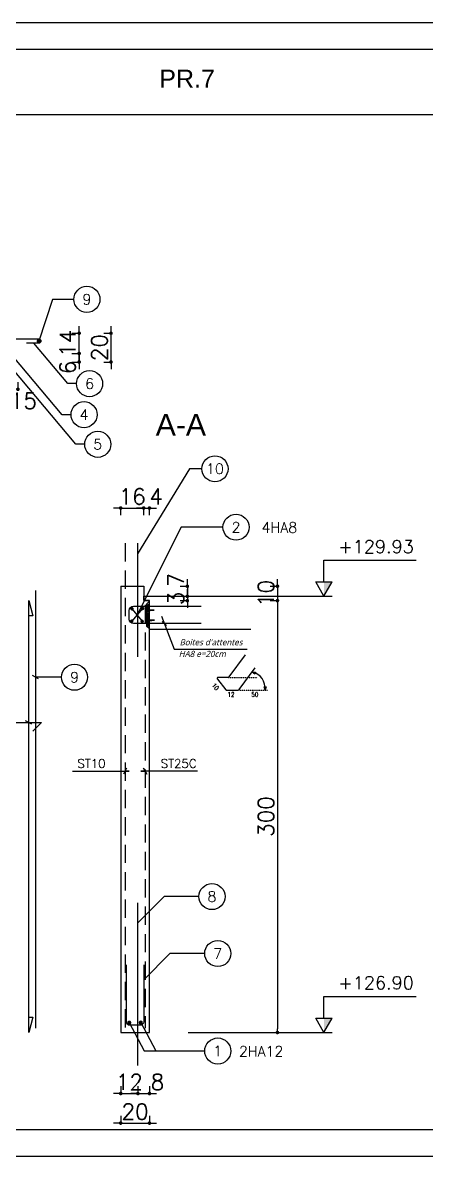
# Model space of a CAD drawing. Header units: millimetres. Extents: x -21776 to 63757, y -7870 to 8483.
# Drawn here: x 51671 to 51951, y -5309 to -4522 of the extents above; entities that cross this region are included whole.
import ezdxf
from ezdxf.enums import TextEntityAlignment as Align

# ---------------------------------------------------------------- set-up
doc = ezdxf.new("R2010")
doc.units = ezdxf.units.MM
doc.header["$PDMODE"] = 34
doc.linetypes.add('CACHEX2', pattern=[19.05, 12.7, -6.35])
doc.linetypes.add('HIDDEN2', pattern=[0.1875, 0.125, -0.0625])
for name, color, linetype in [('COTATION', 1, 'Continuous'), ('GO-CARTOUCHE', 7, 'Continuous'), ('GO-COTATION', 1, 'Continuous'), ('GO-FER-HA', 140, 'Continuous'), ('GO-TEXTE', 9, 'Continuous'), ('GO-TEXTE-ACIER', 3, 'Continuous'), ('GO-TEXTE-FER', 3, 'Continuous'), ('K_ENT_M_Building_PR.35', 7, 'Continuous'), ('préfa v', 2, 'Continuous'), ('STR_ACIER_BAS', 6, 'Continuous'), ('STR_TXT', 102, 'Continuous'), ('STR_VOI-POT', 6, 'Continuous'), ('TEXTE-ACIER', 3, 'Continuous')]:
    doc.layers.add(name, color=color, linetype=linetype)
doc.styles.add('FIN', font='romans.shx')
doc.styles.add('GrDimensions', font='simplex.shx')
doc.styles.add('Lucida', font='')
doc.styles.get("Standard").update_dxf_attribs({"font": 'romans.shx'})
doc.styles.add('TEXTE', font='romans.shx')
doc.styles.add('TEXTEBA', font='ARIAL.TTF')
doc.styles.get('Lucida').set_extended_font_data('Lucida Sans', italic=True)
doc.dimstyles.new('COUPE-20', dxfattribs={"dimscale": 0.5, "dimtxt": 22, "dimasz": 5, "dimexe": 0.05, "dimexo": 0, "dimgap": 5, "dimtad": 1, "dimdsep": 46, "dimtxsty": 'Standard', "dimblk1": 'DOT', "dimblk2": 'DOT', "dimsah": 1, "dimcen": 0, "dimdle": 150, "dimclrd": 1, "dimclre": 1, "dimclrt": 7, "dimadec": 0, "dimazin": 0, "dimtfac": 1, "dimtix": 1, "dimtmove": 2, "dimatfit": 3, "dimldrblk": 'DOT', "dimfxl": 0, "dimtvp": 1, "dimtolj": 1, "dimtzin": 0, "dimarcsym": 0})

# ---------------------------------------------------------------- blocks, each defined once
blk = doc.blocks.new('_DOT')
at = {"color": 0, "linetype": 'ByBlock'}
blk.add_line((-0.5, 0), (-1, 0), dxfattribs=at)
at = {"color": 0, "linetype": 'ByBlock', "const_width": 0.5}
blk.add_lwpolyline([(-0.25, 0, 1), (0.25, 0, 1)], format="xyb", close=True, dxfattribs=at)
blk = doc.blocks.new('*D2144')
at = {"layer": 'DEFPOINTS', "color": 0}
for p in [(51667.57, -4751.26), (51710.13, -4751.26), (51667.57, -4757.26)]:
    blk.add_point(p, dxfattribs=at)
at = {"layer": 'préfa v', "color": 1, "lineweight": -2}
for p, q in [((51710.13, -4748.76), (51710.13, -4746.26)), ((51705.13, -4751.26), (51710.15, -4751.26)), ((51710.13, -4757.26), (51710.13, -4751.26)), ((51705.13, -4757.26), (51710.15, -4757.26)), ((51710.13, -4759.76), (51710.13, -4762.26))]:
    blk.add_line(p, q, dxfattribs=at)
at = {"layer": 'préfa v', "color": 1, "lineweight": -2, "xscale": 2.5, "yscale": 2.5, "zscale": 2.5}
for p, rotation in [((51710.13, -4751.26), 270), ((51710.13, -4757.26), 90)]:
    blk.add_blockref('_DOT', p, dxfattribs=dict(at, rotation=rotation))
at = {"layer": 'préfa v', "color": 7, "insert": (51702.13, -4761.11), "char_height": 11, "attachment_point": 5, "rotation": 90}
blk.add_mtext('\\A1;6', dxfattribs=at)
blk = doc.blocks.new('*D2145')
at = {"layer": 'DEFPOINTS', "color": 0}
for p in [(51645.57, -4737.26), (51710.13, -4737.26), (51667.57, -4751.26)]:
    blk.add_point(p, dxfattribs=at)
at = {"layer": 'préfa v', "color": 1, "lineweight": -2}
for p, q in [((51710.13, -4734.76), (51710.13, -4732.26)), ((51705.13, -4737.26), (51710.15, -4737.26)), ((51710.13, -4751.26), (51710.13, -4737.26)), ((51705.13, -4751.26), (51710.15, -4751.26)), ((51710.13, -4753.76), (51710.13, -4756.26))]:
    blk.add_line(p, q, dxfattribs=at)
at = {"layer": 'préfa v', "color": 1, "lineweight": -2, "xscale": 2.5, "yscale": 2.5, "zscale": 2.5}
for p, rotation in [((51710.13, -4737.26), 270), ((51710.13, -4751.26), 90)]:
    blk.add_blockref('_DOT', p, dxfattribs=dict(at, rotation=rotation))
at = {"layer": 'préfa v', "color": 7, "insert": (51702.13, -4744.26), "char_height": 11, "attachment_point": 5, "rotation": 90}
blk.add_mtext('\\A1;14', dxfattribs=at)
blk = doc.blocks.new('*D2146')
at = {"layer": 'DEFPOINTS', "color": 0}
for p in [(51652.57, -4751.26), (51667.57, -4757.26), (51652.57, -4776.24)]:
    blk.add_point(p, dxfattribs=at)
at = {"layer": 'préfa v', "color": 1, "lineweight": -2}
for p, q in [((51652.57, -4771.24), (51652.57, -4776.27)), ((51667.57, -4771.24), (51667.57, -4776.27)), ((51665.07, -4776.24), (51655.07, -4776.24))]:
    blk.add_line(p, q, dxfattribs=at)
at = {"layer": 'préfa v', "color": 1, "lineweight": -2, "xscale": 2.5, "yscale": 2.5, "zscale": 2.5, "rotation": 180}
blk.add_blockref('_DOT', (51652.57, -4776.24), dxfattribs=at)
at = {"layer": 'préfa v', "color": 1, "lineweight": -2, "xscale": 2.5, "yscale": 2.5, "zscale": 2.5}
blk.add_blockref('_DOT', (51667.57, -4776.24), dxfattribs=at)
at = {"layer": 'préfa v', "color": 7, "insert": (51671.34, -4784.24), "char_height": 11, "attachment_point": 5}
blk.add_mtext('\\A1;15', dxfattribs=at)
blk = doc.blocks.new('*D2152')
at = {"layer": 'DEFPOINTS', "color": 0}
for p in [(51738.99, -5223.03), (51758.99, -5223.03), (51758.99, -5285.97)]:
    blk.add_point(p, dxfattribs=at)
at = {"layer": 'STR_VOI-POT', "color": 1, "lineweight": -2}
for p, q in [((51738.99, -5280.97), (51738.99, -5286)), ((51758.99, -5280.97), (51758.99, -5286)), ((51736.49, -5285.97), (51733.99, -5285.97)), ((51738.99, -5285.97), (51758.99, -5285.97)), ((51761.49, -5285.97), (51763.99, -5285.97))]:
    blk.add_line(p, q, dxfattribs=at)
at = {"layer": 'STR_VOI-POT', "color": 1, "lineweight": -2, "xscale": 2.5, "yscale": 2.5, "zscale": 2.5}
blk.add_blockref('_DOT', (51738.99, -5285.97), dxfattribs=at)
at = {"layer": 'STR_VOI-POT', "color": 1, "lineweight": -2, "xscale": 2.5, "yscale": 2.5, "zscale": 2.5, "rotation": 180}
blk.add_blockref('_DOT', (51758.99, -5285.97), dxfattribs=at)
at = {"layer": 'STR_VOI-POT', "color": 7, "insert": (51748.99, -5277.97), "char_height": 11, "attachment_point": 5}
blk.add_mtext('\\A1;20', dxfattribs=at)
blk = doc.blocks.new('*D2153')
at = {"layer": 'DEFPOINTS', "color": 0}
for p in [(51754.99, -4858.69), (51738.99, -4913.03), (51754.99, -4913.03)]:
    blk.add_point(p, dxfattribs=at)
at = {"layer": 'STR_VOI-POT', "color": 1, "lineweight": -2}
for p, q in [((51736.49, -4858.69), (51733.99, -4858.69)), ((51738.99, -4863.69), (51738.99, -4858.66)), ((51738.99, -4858.69), (51754.99, -4858.69)), ((51754.99, -4863.69), (51754.99, -4858.66)), ((51757.49, -4858.69), (51759.99, -4858.69))]:
    blk.add_line(p, q, dxfattribs=at)
at = {"layer": 'STR_VOI-POT', "color": 1, "lineweight": -2, "xscale": 2.5, "yscale": 2.5, "zscale": 2.5}
blk.add_blockref('_DOT', (51738.99, -4858.69), dxfattribs=at)
at = {"layer": 'STR_VOI-POT', "color": 1, "lineweight": -2, "xscale": 2.5, "yscale": 2.5, "zscale": 2.5, "rotation": 180}
blk.add_blockref('_DOT', (51754.99, -4858.69), dxfattribs=at)
at = {"layer": 'STR_VOI-POT', "color": 7, "insert": (51746.99, -4850.69), "char_height": 11, "attachment_point": 5}
blk.add_mtext('\\A1;16', dxfattribs=at)
blk = doc.blocks.new('*D2154')
at = {"layer": 'DEFPOINTS', "color": 0}
for p in [(51754.99, -4913.03), (51758.99, -4923.03), (51847.92, -4923.03)]:
    blk.add_point(p, dxfattribs=at)
at = {"layer": 'STR_VOI-POT', "color": 1, "lineweight": -2}
for p, q in [((51842.92, -4913.03), (51847.95, -4913.03)), ((51847.92, -4910.53), (51847.92, -4908.03)), ((51847.92, -4913.03), (51847.92, -4923.03)), ((51842.92, -4923.03), (51847.95, -4923.03)), ((51847.92, -4925.53), (51847.92, -4928.03))]:
    blk.add_line(p, q, dxfattribs=at)
at = {"layer": 'STR_VOI-POT', "color": 1, "lineweight": -2, "xscale": 2.5, "yscale": 2.5, "zscale": 2.5}
for p, rotation in [((51847.92, -4913.03), 270), ((51847.92, -4923.03), 90)]:
    blk.add_blockref('_DOT', p, dxfattribs=dict(at, rotation=rotation))
at = {"layer": 'STR_VOI-POT', "color": 7, "insert": (51839.92, -4918.03), "char_height": 11, "attachment_point": 5, "rotation": 90}
blk.add_mtext('\\A1;10', dxfattribs=at)
blk = doc.blocks.new('*D2155')
at = {"layer": 'DEFPOINTS', "color": 0}
for p in [(51758.99, -4858.69), (51754.99, -4913.03), (51758.99, -4923.03)]:
    blk.add_point(p, dxfattribs=at)
at = {"layer": 'STR_VOI-POT', "color": 1, "lineweight": -2}
for p, q in [((51752.49, -4858.69), (51749.99, -4858.69)), ((51754.99, -4863.69), (51754.99, -4858.66)), ((51754.99, -4858.69), (51758.99, -4858.69)), ((51758.99, -4863.69), (51758.99, -4858.66)), ((51761.49, -4858.69), (51763.99, -4858.69))]:
    blk.add_line(p, q, dxfattribs=at)
at = {"layer": 'STR_VOI-POT', "color": 1, "lineweight": -2, "xscale": 2.5, "yscale": 2.5, "zscale": 2.5}
blk.add_blockref('_DOT', (51754.99, -4858.69), dxfattribs=at)
at = {"layer": 'STR_VOI-POT', "color": 1, "lineweight": -2, "xscale": 2.5, "yscale": 2.5, "zscale": 2.5, "rotation": 180}
blk.add_blockref('_DOT', (51758.99, -4858.69), dxfattribs=at)
at = {"layer": 'STR_VOI-POT', "color": 7, "insert": (51763.64, -4850.69), "char_height": 11, "attachment_point": 5}
blk.add_mtext('\\A1;4', dxfattribs=at)
blk = doc.blocks.new('*D2156')
at = {"layer": 'DEFPOINTS', "color": 0}
for p in [(51738.99, -5223.03), (51750.99, -5246.03), (51750.99, -5265.41)]:
    blk.add_point(p, dxfattribs=at)
at = {"layer": 'STR_VOI-POT', "color": 1, "lineweight": -2}
for p, q in [((51738.99, -5260.41), (51738.99, -5265.43)), ((51750.99, -5260.41), (51750.99, -5265.43)), ((51736.49, -5265.41), (51733.99, -5265.41)), ((51738.99, -5265.41), (51750.99, -5265.41)), ((51753.49, -5265.41), (51755.99, -5265.41))]:
    blk.add_line(p, q, dxfattribs=at)
at = {"layer": 'STR_VOI-POT', "color": 1, "lineweight": -2, "xscale": 2.5, "yscale": 2.5, "zscale": 2.5}
blk.add_blockref('_DOT', (51738.99, -5265.41), dxfattribs=at)
at = {"layer": 'STR_VOI-POT', "color": 1, "lineweight": -2, "xscale": 2.5, "yscale": 2.5, "zscale": 2.5, "rotation": 180}
blk.add_blockref('_DOT', (51750.99, -5265.41), dxfattribs=at)
at = {"layer": 'STR_VOI-POT', "color": 7, "insert": (51744.99, -5257.41), "char_height": 11, "attachment_point": 5}
blk.add_mtext('\\A1;12', dxfattribs=at)
blk = doc.blocks.new('*D2157')
at = {"layer": 'DEFPOINTS', "color": 0}
for p in [(51758.99, -5223.03), (51750.99, -5246.03), (51758.99, -5265.41)]:
    blk.add_point(p, dxfattribs=at)
at = {"layer": 'STR_VOI-POT', "color": 1, "lineweight": -2}
for p, q in [((51750.99, -5260.41), (51750.99, -5265.43)), ((51758.99, -5260.41), (51758.99, -5265.43)), ((51748.49, -5265.41), (51745.99, -5265.41)), ((51750.99, -5265.41), (51758.99, -5265.41)), ((51761.49, -5265.41), (51763.99, -5265.41))]:
    blk.add_line(p, q, dxfattribs=at)
at = {"layer": 'STR_VOI-POT', "color": 1, "lineweight": -2, "xscale": 2.5, "yscale": 2.5, "zscale": 2.5}
blk.add_blockref('_DOT', (51750.99, -5265.41), dxfattribs=at)
at = {"layer": 'STR_VOI-POT', "color": 1, "lineweight": -2, "xscale": 2.5, "yscale": 2.5, "zscale": 2.5, "rotation": 180}
blk.add_blockref('_DOT', (51758.99, -5265.41), dxfattribs=at)
at = {"layer": 'STR_VOI-POT', "color": 7, "insert": (51764.6, -5257.41), "char_height": 11, "attachment_point": 5}
blk.add_mtext('\\A1;8', dxfattribs=at)
blk = doc.blocks.new('*D2160')
at = {"layer": 'DEFPOINTS', "color": 0}
for p in [(51645.57, -4737.26), (51732.26, -4737.26), (51667.57, -4757.26)]:
    blk.add_point(p, dxfattribs=at)
at = {"layer": 'STR_VOI-POT', "color": 1, "lineweight": -2}
for p, q in [((51732.26, -4734.76), (51732.26, -4732.26)), ((51727.26, -4737.26), (51732.29, -4737.26)), ((51732.26, -4757.26), (51732.26, -4737.26)), ((51727.26, -4757.26), (51732.29, -4757.26)), ((51732.26, -4759.76), (51732.26, -4762.26))]:
    blk.add_line(p, q, dxfattribs=at)
at = {"layer": 'STR_VOI-POT', "color": 1, "lineweight": -2, "xscale": 2.5, "yscale": 2.5, "zscale": 2.5}
for p, rotation in [((51732.26, -4737.26), 270), ((51732.26, -4757.26), 90)]:
    blk.add_blockref('_DOT', p, dxfattribs=dict(at, rotation=rotation))
at = {"layer": 'STR_VOI-POT', "color": 7, "insert": (51724.26, -4747.26), "char_height": 11, "attachment_point": 5, "rotation": 90}
blk.add_mtext('\\A1;20', dxfattribs=at)
blk = doc.blocks.new('*D2161')
at = {"layer": 'DEFPOINTS', "color": 0}
for p in [(51758.99, -4923.03), (51758.99, -5223.03), (51847.92, -5223.03)]:
    blk.add_point(p, dxfattribs=at)
at = {"layer": 'STR_VOI-POT', "color": 1, "lineweight": -2}
for p, q in [((51842.92, -4923.03), (51847.95, -4923.03)), ((51847.92, -4925.53), (51847.92, -5220.53)), ((51842.92, -5223.03), (51847.95, -5223.03))]:
    blk.add_line(p, q, dxfattribs=at)
at = {"layer": 'STR_VOI-POT', "color": 1, "lineweight": -2, "xscale": 2.5, "yscale": 2.5, "zscale": 2.5}
for p, rotation in [((51847.92, -4923.03), 90), ((51847.92, -5223.03), 270)]:
    blk.add_blockref('_DOT', p, dxfattribs=dict(at, rotation=rotation))
at = {"layer": 'STR_VOI-POT', "color": 7, "insert": (51839.92, -5073.03), "char_height": 11, "attachment_point": 5, "rotation": 90}
blk.add_mtext('\\A1;300', dxfattribs=at)
blk = doc.blocks.new('staboxdetail')
at = {"layer": 'GO-TEXTE-FER'}
blk.add_lwpolyline([(-8.57, 15.58), (-19.76, 0.33, -0.238859), (-20.41, 0), (-27.16, 0, 0.630281), (-27.79, -1.3), (-21.96, -8.52, 0.226783), (-21.34, -8.82), (-13.3, -8.82, 0.238859), (-12.65, -8.49), (-1.46, 6.77)], format="xyb", dxfattribs=at)
at = {"layer": 'GO-TEXTE-FER', "color": 1, "flags": 128}
for points in [[(-3.64, 3.75), (-1.35, 3.64), (-1.75, 2.31), (-3.64, 3.75)], [(5.34, -8.85), (4.78, -6.62), (6.18, -6.63), (5.34, -8.85)]]:
    blk.add_lwpolyline(points, dxfattribs=at)
at = {"layer": 'GO-TEXTE-FER', "color": 1}
blk.add_arc((-6, -7.43), 11.43, 352.85098, 78.09196, dxfattribs=at)
at = {"layer": 'TEXTE-ACIER', "color": 1, "linetype": 'HIDDEN2', "ltscale": 0.025}
for p, q in [((-20, 0), (0, 0)), ((-12.89, -8.82), (7.11, -8.82))]:
    blk.add_line(p, q, dxfattribs=at)
at = {"layer": 'GO-TEXTE-FER', "color": 1, "style": 'TEXTE', "width": 0.9}
blk.add_text('10', height=3.15, rotation=309.81851, dxfattribs=at).set_placement((-31.88, -5.6))
for s, p in [('12', (-20.75, -13.49)), ('50', (-4.19, -13.49))]:
    blk.add_text(s, height=3.15, dxfattribs=at).set_placement(p)
blk = doc.blocks.new('World Level Arrow 5')
at = {"color": 7, "linetype": 'Continuous', "lineweight": -3}
for p, q in [((-1, -0.567), (-1, 0.567)), ((0, 0), (-1, 0.567)), ((0, 0), (-1, -0.567)), ((0, -9.433), (0, 0.567))]:
    blk.add_line(p, q, dxfattribs=at)
blk.add_solid([(-1, 0.567), (0, 0), (-0.997, 0)], dxfattribs=at)
blk = doc.blocks.new('*D2141')
at = {"layer": 'DEFPOINTS', "color": 0}
for p in [(51754.99, -4913.03), (51754.99, -4920.03), (51785.32, -4920.03)]:
    blk.add_point(p, dxfattribs=at)
at = {"layer": 'préfa v', "color": 1, "lineweight": -2}
for p, q in [((51780.32, -4913.03), (51785.35, -4913.03)), ((51785.32, -4910.53), (51785.32, -4908.03)), ((51785.32, -4913.03), (51785.32, -4920.03)), ((51780.32, -4920.03), (51785.35, -4920.03)), ((51785.32, -4922.53), (51785.32, -4925.03))]:
    blk.add_line(p, q, dxfattribs=at)
at = {"layer": 'préfa v', "color": 1, "lineweight": -2, "xscale": 2.5, "yscale": 2.5, "zscale": 2.5}
for p, rotation in [((51785.32, -4913.03), 270), ((51785.32, -4920.03), 90)]:
    blk.add_blockref('_DOT', p, dxfattribs=dict(at, rotation=rotation))
at = {"layer": 'préfa v', "color": 7, "insert": (51777.32, -4908.65), "char_height": 11, "attachment_point": 5, "rotation": 90}
blk.add_mtext('\\A1;7', dxfattribs=at)
blk = doc.blocks.new('*D2142')
at = {"layer": 'DEFPOINTS', "color": 0}
for p in [(51754.99, -4920.03), (51758.99, -4923.03), (51785.32, -4923.03)]:
    blk.add_point(p, dxfattribs=at)
at = {"layer": 'préfa v', "color": 1, "lineweight": -2}
for p, q in [((51780.32, -4920.03), (51785.35, -4920.03)), ((51785.32, -4917.53), (51785.32, -4915.03)), ((51785.32, -4920.03), (51785.32, -4923.03)), ((51780.32, -4923.03), (51785.35, -4923.03)), ((51785.32, -4925.53), (51785.32, -4928.03))]:
    blk.add_line(p, q, dxfattribs=at)
at = {"layer": 'préfa v', "color": 1, "lineweight": -2, "xscale": 2.5, "yscale": 2.5, "zscale": 2.5}
for p, rotation in [((51785.32, -4920.03), 270), ((51785.32, -4923.03), 90)]:
    blk.add_blockref('_DOT', p, dxfattribs=dict(at, rotation=rotation))
at = {"layer": 'préfa v', "color": 7, "insert": (51777.32, -4921.53), "char_height": 11, "attachment_point": 5, "rotation": 90}
blk.add_mtext('\\A1;3', dxfattribs=at)

msp = doc.modelspace()

# ---------------------------------------------------------------- hatches: boundary and pattern name
at = {"layer": 'GO-FER-HA'}
h = msp.add_hatch(dxfattribs=at)
h.set_pattern_fill('ANSI31', color=9, scale=6.075, angle=-450, style=0)
h.set_pattern_definition([(135, (447653.7257, -59925.6856), (-0.536959212, -0.536959212), [])])
h.paths.add_polyline_path([(51758.9878, -4924.47486), (51756.9628, -4926.49986), (51756.9628, -4928.12571), (51758.9878, -4928.12571)])
h.paths.add_polyline_path([(51758.9878, -4928.12571), (51756.9628, -4928.12571), (51756.9628, -4931.27861), (51758.9878, -4931.07845)])
h.paths.add_polyline_path([(51758.9878, -4931.61247), (51756.9628, -4931.29561), (51756.9628, -4941.05802), (51758.9878, -4940.84836)])
h.paths.add_polyline_path([(51757.42518, -4941.13724), (51758.9878, -4942.69986), (51758.9878, -4941.27649)])

# ---------------------------------------------------------------- linework, layer by layer
at = {"layer": 'COTATION'}
for p, q in [((51754.24308, -4928.47388), (51746.68691, -4937.26547)), ((51746.82793, -4928.69931), (51753.90477, -4937.37819))]:
    msp.add_line(p, q, dxfattribs=at)
for points in [[(51708.30804, -4772.2945), (51702.16594, -4772.2945), (51678.61633, -4744.26035)], [(51713.99544, -4814.42617), (51707.85334, -4814.42617), (51658.1521, -4755.26035)], [(51704.46722, -4793.84992), (51698.32512, -4793.84992), (51664.30778, -4753.35469)], [(51810.07557, -4872.03246), (51780.96673, -4872.03246), (51750.46499, -4932.86967)], [(51675.05597, -5212.46959), (51678.05597, -5212.46959), (51675.05597, -5223.02724), (51675.05597, -4923.02724), (51678.05597, -4933.58489), (51675.05597, -4933.58489)], [(51681.93354, -4977.36468), (51677.6909, -4975.12204)], [(51697.8374, -4976.24336), (51679.81222, -4976.24336)], [(51677.17729, -5008.77651), (51672.93465, -5006.53387)], [(51705.55821, -5041.48575), (51744.9878, -5041.48575), (51741.9878, -5041.48575), (51743.10912, -5039.36442), (51740.86648, -5043.60707)], [(51792.41738, -5041.48575), (51752.9878, -5041.48575), (51755.9878, -5041.48575), (51754.86648, -5039.36442), (51757.10912, -5043.60707)], [(51744.92925, -5216.18638), (51755.37334, -5235.73836), (51789.39043, -5235.73836)], [(51752.87897, -5216.18638), (51763.32306, -5235.73836), (51797.34015, -5235.73836)]]:
    msp.add_lwpolyline(points, dxfattribs=at)
at = {"layer": 'GO-CARTOUCHE', "color": 2, "ltscale": 3}
msp.add_line((51767.88056, -4937.58489), (51770.91569, -4940.32701), dxfattribs=at)
at = {"layer": 'GO-CARTOUCHE', "linetype": 'Continuous'}
for points in [[(52262.66472, -5309.04286), (52262.66472, -4521.54286), (51149.02837, -4521.54286), (51149.02837, -5309.04286)], [(52244.10597, -5290.48411), (52244.10597, -4540.10161), (51167.58712, -4540.10161), (51167.58712, -5290.48411)]]:
    msp.add_lwpolyline(points, close=True, dxfattribs=at)
at = {"layer": 'GO-CARTOUCHE', "color": 2, "ltscale": 3}
msp.add_lwpolyline([(51767.43283, -4933.74941), (51776.10517, -4956.7245), (51826.92963, -4956.7245)], dxfattribs=at)
at = {"layer": 'GO-COTATION'}
for points in [[(51706.47694, -4713.73329), (51691.59573, -4713.73329), (51682.04939, -4742.78821)], [(51795.45435, -4831.44507), (51786.74554, -4831.44507), (51750.71505, -4890.42736)], [(51793.38323, -5128.60272), (51769.187, -5128.60272), (51750.9878, -5146.80192)], [(51797.38323, -5168.16334), (51773.187, -5168.16334), (51754.9878, -5186.36254)]]:
    msp.add_lwpolyline(points, dxfattribs=at)
at = {"layer": 'GO-FER-HA', "color": 1}
msp.add_line((51758.9878, -4937.51208), (51758.9878, -4926.84307), dxfattribs=at)
msp.add_lwpolyline([(51794.99581, -4938.95595), (51759.55831, -4938.95595), (51747.92035, -4938.95595, -0.414213562), (51744.88285, -4935.91845), (51744.88285, -4929.84345, -0.414213562), (51747.92035, -4926.80595), (51794.99581, -4926.80595)], format="xyb", dxfattribs=at)
at = {"layer": 'GO-FER-HA', "color": 6, "linetype": 'Continuous', "const_width": 1.2}
for points in [[(51746.82793, -4928.09931, 1), (51746.82793, -4929.29931, 1)], [(51754.24308, -4927.87388, 1), (51754.24308, -4929.07388, 1)], [(51746.68691, -4936.66547, 1), (51746.68691, -4937.86547, 1)], [(51753.90477, -4936.77819, 1), (51753.90477, -4937.97819, 1)]]:
    msp.add_lwpolyline(points, format="xyb", close=True, dxfattribs=at)
at = {"layer": 'GO-FER-HA', "color": 1}
msp.add_lwpolyline([(51758.9878, -4937.45735), (51756.76545, -4937.25932), (51762.45535, -4936.67021), (51758.9878, -4936.67021), (51758.9878, -4930.49223), (51756.89625, -4930.16495), (51762.19374, -4929.6413), (51758.9878, -4929.6413)], dxfattribs=at)
msp.add_lwpolyline([(51756.9628, -4940.67486), (51758.9878, -4942.69986), (51758.9878, -4923.35462), (51756.9628, -4925.37962)], close=True, dxfattribs=at)
at = {"layer": 'GO-TEXTE', "color": 7}
msp.add_lwpolyline([(52244.10597, -4585.54823), (51167.58712, -4585.54823)], dxfattribs=at)
at = {"layer": 'GO-TEXTE-ACIER'}
for centre in [(51715.5337, -4713.73329), (51717.3648, -4772.2945), (51713.52398, -4793.84992), (51723.0522, -4814.42617), (51804.51111, -4831.44507), (51819.13233, -4872.03246), (51706.89416, -4976.24336), (51802.43999, -5128.60272), (51806.43999, -5168.16334), (51806.43999, -5235.88967)]:
    msp.add_circle(centre, 9.05676, dxfattribs=at)
at = {"layer": 'K_ENT_M_Building_PR.35', "color": 120, "linetype": 'Continuous', "lineweight": -3}
for p, q in [((51880.22319, -4910.02724), (51880.22319, -4895.02724)), ((51880.22319, -4895.02724), (51885.22319, -4895.02724)), ((51880.22319, -4910.02724), (51880.22319, -4895.02724)), ((51880.22319, -4895.02724), (51885.22319, -4895.02724)), ((51885.22319, -4895.02724), (51944.22319, -4895.02724)), ((51885.22319, -4895.02724), (51944.22319, -4895.02724)), ((51880.22319, -5213.02724), (51880.22319, -5198.02724)), ((51880.22319, -5198.02724), (51885.22319, -5198.02724)), ((51880.22319, -5213.02724), (51880.22319, -5198.02724)), ((51880.22319, -5198.02724), (51885.22319, -5198.02724)), ((51885.22319, -5198.02724), (51944.22319, -5198.02724)), ((51885.22319, -5198.02724), (51944.22319, -5198.02724))]:
    msp.add_line(p, q, dxfattribs=at)
at = {"layer": 'préfa v'}
for points in [[(51738.9878, -4913.02724), (51738.9878, -5223.02724), (51758.9878, -5223.02724), (51758.9878, -4923.02724)], [(51738.9878, -4913.02724), (51754.9878, -4913.02724), (51754.9878, -4923.02724), (51758.9878, -4923.02724)], [(51829.47261, -4943.02724), (51758.9878, -4943.02724), (51758.9878, -4923.02724), (51754.9878, -4923.02724), (51754.9878, -4920.02724), (51828.87749, -4920.02724)]]:
    msp.add_lwpolyline(points, dxfattribs=at)
at = {"layer": 'STR_VOI-POT'}
for points in [[(51603.56537, -4741.26035), (51682.06537, -4741.26035, -0.414213562), (51683.56537, -4742.76035), (51683.56537, -4742.76035, -0.414213562), (51682.06537, -4744.26035), (51673.56537, -4744.26035)], [(51754.9878, -5176.02724), (51754.9878, -5215.52724, -0.414213562), (51752.4878, -5218.02724), (51745.4878, -5218.02724, -0.414213562), (51742.9878, -5215.52724), (51742.9878, -5176.02724)]]:
    msp.add_lwpolyline(points, format="xyb", dxfattribs=at)
at = {"layer": 'STR_VOI-POT', "const_width": 1.44}
for points in [[(51682.76939, -4742.78821, -1), (51681.32939, -4742.78821, -1)], [(51745.64925, -5216.18638, -1), (51744.20925, -5216.18638, -1)], [(51753.64451, -5216.12618, -1), (51752.20451, -5216.12618, -1)]]:
    msp.add_lwpolyline(points, format="xyb", close=True, dxfattribs=at)
at = {"layer": 'STR_VOI-POT', "color": 1, "linetype": 'CACHEX2'}
for points in [[(51741.9878, -4883.02724), (51741.9878, -5220.02724)], [(51755.9878, -4926.02724), (51755.9878, -5220.02724)]]:
    msp.add_lwpolyline(points, dxfattribs=at)
at = {"layer": 'STR_VOI-POT'}
for points in [[(51750.71505, -4883.02724), (51750.71505, -4962.02724)], [(51679.81222, -4916.02724), (51679.81222, -5220.02724)], [(51633.90855, -5007.65519), (51683.90855, -5007.65519), (51677.92666, -5013.63707)], [(51750.9878, -5246.02724), (51750.9878, -5133.02724)]]:
    msp.add_lwpolyline(points, dxfattribs=at)

# ---------------------------------------------------------------- block references
at = {"layer": 'K_ENT_M_Building_PR.35', "color": 120, "linetype": 'Continuous', "lineweight": -3, "xscale": 10, "yscale": 10, "zscale": 10, "rotation": 270}
for p in [(51880.22319, -4920.02724), (51880.22319, -4920.02724), (51880.22319, -5223.02724), (51880.22319, -5223.02724)]:
    msp.add_blockref('World Level Arrow 5', p, dxfattribs=at)
at = {"layer": 'STR_VOI-POT'}
msp.add_blockref('staboxdetail', (51833.96003, -4976.37131), dxfattribs=at)

# ---------------------------------------------------------------- texts
at = {"layer": 'GO-TEXTE', "color": 2, "style": 'TEXTEBA'}
msp.add_text('PR.7', height=12.497088, dxfattribs=at).set_placement((51765.73342, -4566.645))
at = {"layer": 'GO-TEXTE', "linetype": 'Continuous', "style": 'Lucida'}
for s, p in [("Boites d'attentes", (51779.93763, -4954.10315)), ('HA8 e=20cm', (51779.29153, -4962.18108))]:
    msp.add_text(s, height=4.256, rotation=359.99820245, dxfattribs=at).set_placement(p)
at = {"layer": 'GO-TEXTE-ACIER', "style": 'TEXTE'}
for s, p in [('9', (51715.5337, -4713.73329)), ('6', (51717.3648, -4772.2945)), ('4', (51713.52398, -4793.84992)), ('5', (51723.0522, -4814.42617)), ('10', (51804.51111, -4831.44507)), ('2', (51819.13233, -4872.03246)), ('4HA8', (51849.26215, -4872.22155)), ('9', (51706.89416, -4976.24336)), ('8', (51802.43999, -5128.60272)), ('7', (51806.43999, -5168.16334)), ('1', (51806.43999, -5235.88967)), ('2HA12', (51836.56981, -5236.07876))]:
    msp.add_text(s, height=7.2, dxfattribs=at).set_placement(p, align=Align.MIDDLE_CENTER)
at = {"layer": 'K_ENT_M_Building_PR.35', "color": 0, "linetype": 'Continuous', "lineweight": -3, "char_height": 9, "attachment_point": 7, "style": 'GrDimensions'}
for s, insert in [('\\A1;+129.93', (51890.22319, -4890.02724)), ('\\A1;+126.90', (51890.22319, -5193.02724))]:
    msp.add_mtext(s, dxfattribs=dict(at, insert=insert))
at = {"layer": 'STR_ACIER_BAS', "style": 'TEXTEBA'}
msp.add_text('A-A', height=15, dxfattribs=at).set_placement((51763.34885, -4808.34226))
at = {"layer": 'STR_TXT', "style": 'FIN'}
for s, p in [('ST10', (51718.67772, -5039.21289)), ('ST25C', (51779.29788, -5039.21289))]:
    msp.add_text(s, height=6, dxfattribs=at).set_placement(p, align=Align.CENTER)

# ---------------------------------------------------------------- dimensions: what is measured, and where the dimension line sits
at = {"layer": 'préfa v'}
for base, p1, p2, angle, picture, middle in [((51710.12691, -4737.26035), (51667.56537, -4751.26035), (51645.56537, -4737.26035), 270, '*D2145', (51702.12691, -4744.26035)), ((51785.32002, -4923.02724), (51754.9878, -4920.02724), (51758.9878, -4923.02724), 90, '*D2142', (51777.32002, -4921.52724))]:
    dim = msp.add_linear_dim(base=base, p1=p1, p2=p2, angle=angle, dimstyle='COUPE-20', dxfattribs=at)
    dim.commit()
    dim.dimension.update_dxf_attribs({"geometry": picture, "text_midpoint": middle})
for base, p1, p2, angle, picture, middle in [((51710.12691, -4751.26035), (51667.56537, -4757.26035), (51667.56537, -4751.26035), 270, '*D2144', (51702.12691, -4761.1061)), ((51785.32002, -4920.02724), (51754.9878, -4913.02724), (51754.9878, -4920.02724), 90, '*D2141', (51777.32002, -4908.65289))]:
    dim = msp.add_linear_dim(base=base, p1=p1, p2=p2, angle=angle, dimstyle='COUPE-20', dxfattribs=at)
    dim.commit()
    dim.dimension.update_dxf_attribs({"geometry": picture, "text_midpoint": middle, "dimtype": 160})
dim = msp.add_linear_dim(base=(51652.56537, -4776.2427), p1=(51667.56537, -4757.26035), p2=(51652.56537, -4751.26035), dimstyle='COUPE-20', dxfattribs=at)
dim.commit()
dim.dimension.update_dxf_attribs({"geometry": '*D2146', "text_midpoint": (51671.34334, -4784.2427), "dimtype": 160})
at = {"layer": 'STR_VOI-POT'}
for base, p1, p2, angle, picture, middle in [((51732.26038, -4737.26035), (51667.56537, -4757.26035), (51645.56537, -4737.26035), 270, '*D2160', (51724.26038, -4747.26035)), ((51847.9239, -4923.02724), (51754.9878, -4913.02724), (51758.9878, -4923.02724), 90, '*D2154', (51839.9239, -4918.02724)), ((51847.9239, -5223.02724), (51758.9878, -4923.02724), (51758.9878, -5223.02724), 90, '*D2161', (51839.9239, -5073.02724))]:
    dim = msp.add_linear_dim(base=base, p1=p1, p2=p2, angle=angle, dimstyle='COUPE-20', dxfattribs=at)
    dim.commit()
    dim.dimension.update_dxf_attribs({"geometry": picture, "text_midpoint": middle})
for base, p1, p2, picture, middle in [((51754.9878, -4858.6894), (51738.9878, -4913.02724), (51754.9878, -4913.02724), '*D2153', (51746.9878, -4850.6894)), ((51758.9878, -5285.97329), (51738.9878, -5223.02724), (51758.9878, -5223.02724), '*D2152', (51748.9878, -5277.97329)), ((51750.9878, -5265.40877), (51738.9878, -5223.02724), (51750.9878, -5246.02724), '*D2156', (51744.9878, -5257.40877))]:
    dim = msp.add_linear_dim(base=base, p1=p1, p2=p2, dimstyle='COUPE-20', dxfattribs=at)
    dim.commit()
    dim.dimension.update_dxf_attribs({"geometry": picture, "text_midpoint": middle})
for base, p1, p2, picture, middle in [((51758.9878, -4858.6894), (51754.9878, -4913.02724), (51758.9878, -4923.02724), '*D2155', (51763.63637, -4850.6894)), ((51758.9878, -5265.40877), (51750.9878, -5246.02724), (51758.9878, -5223.02724), '*D2157', (51764.60073, -5257.40877))]:
    dim = msp.add_linear_dim(base=base, p1=p1, p2=p2, dimstyle='COUPE-20', dxfattribs=at)
    dim.commit()
    dim.dimension.update_dxf_attribs({"geometry": picture, "text_midpoint": middle, "dimtype": 160})

doc.saveas('drawing.dxf')
